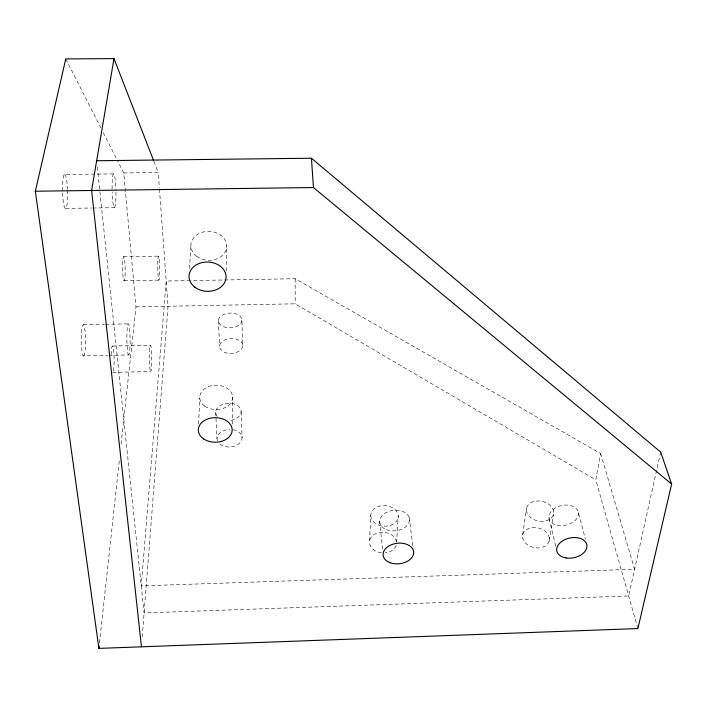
<?xml version="1.0" encoding="UTF-8"?>
<svg xmlns="http://www.w3.org/2000/svg" width="707" height="707" viewBox="0 0 707 707"><rect width="100%" height="100%" fill="white"/><g stroke="black" fill="none" stroke-linecap="round" stroke-linejoin="round"><path stroke-width="0.53" stroke-dasharray="3.54 2.65" d="M232.258 424.182L232.665 397.087M226.187 270.967L226.779 245.656M198.605 423.961L199.754 397.873M381.533 552.821A13.539 10.313 3.9 0 1 370.008 545.026L369.505 542.34L370.742 515.615A13.778 10.278 3.8 0 1 382.416 505.655A13.778 10.278 3.8 0 1 397.688 513.326L398.262 515.986L396.627 541.624M189.556 268.607L190.89 246.239M142.222 636.989L168.045 306.255L159.446 188.955M99.501 642.893L119.297 460.611M121.083 444.137L135.991 306.873L123.752 172.941L117.256 160.162M522.712 534.563L526.565 507.988M549.215 540.749L553.546 514.166M637.882 628.558L595.78 479.788L600.658 453.541L295.173 278.708L191.553 280.573M660.656 452.1L628.664 595.974L144.095 612.96L97.23 166.233M112.616 346.032L150.547 345.228M83.408 355.921A15.651 2.13 89.5 0 0 85.291 333.563A15.651 2.13 89.5 0 0 81.588 331.477A15.651 2.13 89.5 0 0 83.408 355.921L107.623 355.391M108.728 355.374L128.541 354.941A15.607 1.608 89.4 0 0 129.867 332.644A15.607 1.608 89.4 0 0 127.066 330.54A15.607 1.608 89.4 0 0 128.541 354.941M112.616 372.395L150.662 371.537A13.194 1.149 89.4 0 0 151.563 352.546A13.194 1.149 89.4 0 0 149.557 351.043A13.194 1.149 89.4 0 0 150.662 371.537M83.497 324.752L104.344 324.336M105.44 324.31L128.48 323.841M124.246 280.75L159.066 280.122M190.448 280.591L166.198 281.033L141.25 585.873L634.603 569.268L600.658 453.541M135.991 306.873L295.217 303.807L595.78 479.788M123.539 256.721L158.43 256.137M65.68 208.379L91.742 208.017M92.829 207.999L114.552 207.69M123.752 172.941L158.244 172.517L159.367 187.859M62.534 190.749A16.986 2.51 88.5 0 1 64.54 174.488L113.535 173.887M65.76 58.928L100.756 127.728M103.257 132.642L116.752 159.181M153.861 161.231L158.244 172.517M578.335 512.336A14.944 10.022 -11.8 0 1 558.141 525.381A14.944 10.022 -11.8 0 1 554.642 508.368A14.944 10.022 -11.8 0 1 578.335 512.336L585.467 539.574M549.109 518.523L555.835 546.891M396.433 542.092L396 540.015A13.539 10.313 3.9 0 0 380.993 532.327A13.539 10.313 3.9 0 0 369.505 542.34M370.742 515.615L371.255 518.293A13.778 10.278 3.8 0 0 386.596 526.114A13.778 10.278 3.8 0 0 398.262 515.986M409.212 517.506L413.1 548.287M379.668 521.077L382.62 549.816M215.688 412.19L216.987 438.49M218.41 320.616L219.568 346.183M241.175 411.562L242.077 437.836M241.874 320.147A11.745 7.362 -2.6 0 1 224.225 326.961A11.745 7.362 -2.6 0 1 224.322 314.191A11.745 7.362 -2.6 0 1 241.874 320.147L242.687 345.688A11.568 7.432 -2.8 0 1 225.303 352.581A11.568 7.432 -2.8 0 1 225.383 339.696A11.568 7.432 -2.8 0 1 242.687 345.688M295.173 278.708L295.217 303.807M232.912 429.679A12.558 8.74 -3.8 0 1 239.7 442.997A12.558 8.74 -3.8 0 1 219.126 443.475M217.358 440.753A12.558 8.74 -3.8 0 1 229.687 429.467M396.194 545.371A13.539 10.313 3.9 0 1 385.085 552.865M217.279 416.52A12.761 8.678 -3.6 0 1 224.013 403.936A12.761 8.678 -3.6 0 1 240.91 409.768A12.761 8.678 -3.6 0 1 229.112 420.594M115.939 191.951A16.941 1.9 88.7 0 1 114.401 207.734A16.941 1.9 88.7 0 1 112.148 191.889M112.095 189.193A16.941 1.9 88.7 0 1 113.659 173.869A16.941 1.9 88.7 0 1 115.886 189.768M67.554 190.404A16.986 2.51 88.5 0 1 65.645 208.397A16.986 2.51 88.5 0 1 62.587 192.551M64.54 174.488A16.986 2.51 88.5 0 1 67.51 189.317M111.132 354.799A13.221 1.52 89.5 0 1 113.527 349.329A13.221 1.52 89.5 0 1 113.376 371.06M553.678 511.55L552.883 508.907A13.84 9.986 11.8 0 0 537.099 501.016A13.84 9.986 11.8 0 0 526.37 510.595L527.113 513.238A13.84 9.986 11.8 0 0 542.976 521.289A13.84 9.986 11.8 0 0 553.678 511.55M549.357 538.124L548.579 535.473A13.61 10.022 12.3 0 0 533.087 527.555A13.61 10.022 12.3 0 0 522.517 537.179L523.233 539.839A13.61 10.022 12.3 0 0 538.796 547.907A13.61 10.022 12.3 0 0 549.357 538.124M196.546 256.181A17.967 14.449 2.5 0 0 226.32 249.394A17.967 14.449 2.5 0 0 203.634 231.914A17.967 14.449 2.5 0 0 196.546 256.181M204.906 406.216A16.464 12.169 0.3 0 0 232.232 400.233A16.464 12.169 0.3 0 0 211.481 385.722A16.464 12.169 0.3 0 0 204.906 406.216M386.499 529.693A14.988 10.26 -6.5 0 0 409.53 520.166A14.988 10.26 -6.5 0 0 387.781 511.806A14.988 10.26 -6.5 0 0 386.499 529.693M157.847 260.768A12.081 0.972 89 0 0 158.81 280.113A12.081 0.972 89 0 0 159.561 263.543A12.081 0.972 89 0 0 157.847 260.768M122.744 261.36A12.107 1.281 89 0 0 123.911 280.741A12.107 1.281 89 0 0 124.989 264.135A12.107 1.281 89 0 0 122.744 261.36"/><path stroke-width="1.06" d="M96.656 160.736L311.442 158.218L660.656 452.1L671.65 484.074L637.882 628.558L98.9 648.39L99.139 646.189M98.9 648.39L35.35 191.226L65.76 58.928L113.995 58.61L91.61 190.475L141.453 646.817M35.35 191.226L313.44 187.532L671.65 484.074M113.995 58.61L153.463 160.197M311.442 158.218L313.44 187.532M194.876 287.201A18.523 14.653 2.1 0 0 225.577 280.264A18.523 14.653 2.1 0 0 202.184 262.58A18.523 14.653 2.1 0 0 194.876 287.201M203.625 438.879A16.941 12.275 0.1 0 0 231.728 432.79A16.941 12.275 0.1 0 0 210.377 418.19A16.941 12.275 0.1 0 0 203.625 438.879M390.043 562.701A15.386 10.305 -6.5 0 0 413.683 553.077A15.386 10.305 -6.5 0 0 391.404 544.735A15.386 10.305 -6.5 0 0 390.043 562.701M566.06 557.956A15.324 10.057 -11.6 0 0 586.837 544.814A15.324 10.057 -11.6 0 0 562.569 540.882A15.324 10.057 -11.6 0 0 566.06 557.956"/></g></svg>
